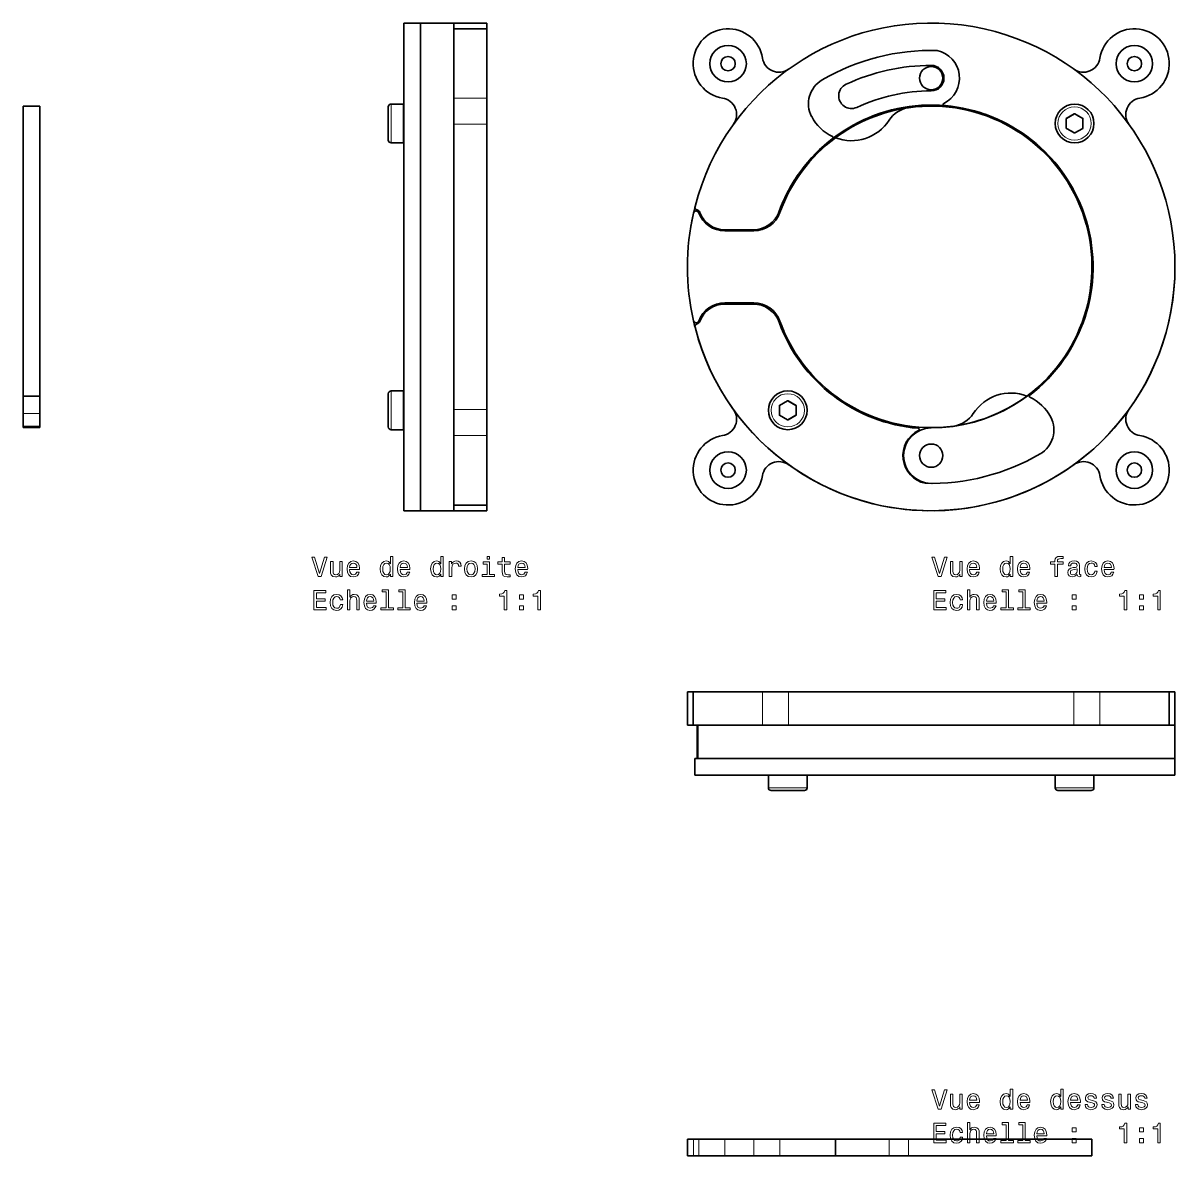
# Model space of a CAD drawing. Extents: x 434 to 934, y 260 to 624.
# Drawn here: x 434.1 to 642, y 260.1 to 464.5 of the extents above; entities that cross this region are included whole.
import ezdxf

# ---------------------------------------------------------------- set-up
doc = ezdxf.new("R2010")
doc.units = 0

msp = doc.modelspace()

# ---------------------------------------------------------------- linework, layer by layer
at = {"color": 7, "lineweight": 35}
for p, q in [((502.81, 464.5), (502.81, 420.5)), ((505.81, 464.5), (505.81, 420.5)), ((505.81, 464.5), (505.81, 420.5)), ((511.81, 464.5), (511.81, 420.5)), ((434.08, 449.51), (434.08, 397.2)), ((437.08, 449.51), (437.08, 397.2)), ((511.81, 446.23), (511.81, 420.5)), ((517.81, 446.23), (517.81, 420.5)), ((502.81, 420.5), (502.81, 376.5)), ((505.81, 420.5), (505.81, 376.5)), ((505.81, 420.5), (505.81, 376.5)), ((511.81, 420.5), (511.81, 394.77)), ((511.81, 420.5), (511.81, 376.5)), ((517.81, 420.5), (517.81, 394.77)), ((572.27, 343.81), (623.73, 343.81)), ((555.95, 337.81), (642, 337.81)), ((572.27, 337.81), (623.73, 337.81)), ((555.37, 331.81), (642, 331.81)), ((555.95, 331.81), (642, 331.81)), ((555.37, 328.81), (642, 328.81)), ((593.91, 263.08), (627.01, 263.08)), ((593.91, 260.08), (627.01, 260.08))]:
    msp.add_line(p, q, dxfattribs=at)
at = {"color": 7, "lineweight": 35, "ltscale": 0.075}
for p, q in [((505.81, 464.5), (502.81, 464.5)), ((437.08, 449.51), (434.08, 449.51)), ((437.08, 397.2), (434.08, 397.2)), ((437.08, 391.49), (434.08, 391.49)), ((505.81, 376.5), (502.81, 376.5)), ((555.35, 328.81), (555.35, 331.81)), ((555.35, 328.81), (555.35, 331.81)), ((642, 331.81), (642, 328.81)), ((554, 263.08), (554, 260.08)), ((580.71, 263.08), (580.71, 260.08)), ((627.01, 263.08), (627.01, 260.08))]:
    msp.add_line(p, q, dxfattribs=at)
at = {"color": 7, "lineweight": 35, "ltscale": 0.15}
for p, q in [((511.81, 464.5), (505.81, 464.5)), ((517.81, 464.5), (511.81, 464.5)), ((511.81, 463.47), (517.81, 463.47)), ((511.81, 376.5), (505.81, 376.5)), ((511.81, 377.53), (517.81, 377.53)), ((517.81, 376.5), (511.81, 376.5)), ((554, 343.81), (554, 337.81)), ((555.03, 337.81), (555.03, 343.81)), ((640.97, 337.81), (640.97, 343.81)), ((642, 343.81), (642, 337.81)), ((555.73, 337.81), (555.73, 331.81)), ((555.73, 337.81), (555.73, 331.81)), ((642, 337.81), (642, 331.81))]:
    msp.add_line(p, q, dxfattribs=at)
at = {"color": 7, "lineweight": 35, "ltscale": 0.025702}
for p, q in [((511.81, 464.5), (511.81, 463.47)), ((517.81, 464.5), (517.81, 463.47)), ((554, 343.81), (555.02, 343.81)), ((554, 337.81), (555.02, 337.81))]:
    msp.add_line(p, q, dxfattribs=at)
at = {"color": 7, "lineweight": 35, "ltscale": 0.313062}
for p, q in [((511.81, 463.47), (511.81, 450.95)), ((517.81, 450.95), (517.81, 463.47)), ((511.81, 390.05), (511.81, 377.53)), ((517.81, 377.53), (517.81, 390.05)), ((567.55, 343.81), (555.03, 343.81)), ((640.97, 343.81), (628.44, 343.81)), ((555.03, 337.81), (567.55, 337.81)), ((628.44, 337.81), (640.97, 337.81))]:
    msp.add_line(p, q, dxfattribs=at)
at = {"color": 7, "lineweight": 35, "ltscale": 0.140819}
msp.add_line((500.01, 449.38), (500.01, 443.75), dxfattribs=at)
at = {"color": 7, "lineweight": 13, "ltscale": 0.164288}
for p, q in [((500.51, 449.88), (500.51, 443.31)), ((502.71, 449.88), (502.71, 443.31)), ((500.51, 398.12), (500.51, 391.54)), ((502.71, 398.12), (502.71, 391.54))]:
    msp.add_line(p, q, dxfattribs=at)
at = {"color": 7, "lineweight": 35, "ltscale": 0.055}
for p, q in [((502.71, 449.88), (500.51, 449.88)), ((502.71, 442.88), (500.51, 442.88)), ((502.71, 398.12), (500.51, 398.12)), ((502.71, 391.12), (500.51, 391.12)), ((568.61, 328.71), (568.61, 326.51)), ((575.61, 328.71), (575.61, 326.51)), ((620.38, 328.71), (620.38, 326.51)), ((627.38, 328.71), (627.38, 326.51))]:
    msp.add_line(p, q, dxfattribs=at)
at = {"color": 7, "lineweight": 35, "ltscale": 0.159595}
msp.add_line((502.81, 449.78), (502.81, 443.4), dxfattribs=at)
at = {"color": 7, "lineweight": 35, "ltscale": 0.117937}
for p, q in [((511.81, 450.95), (511.81, 446.23)), ((517.81, 450.95), (517.81, 446.23)), ((511.81, 394.77), (511.81, 390.05)), ((517.81, 394.77), (517.81, 390.05)), ((567.55, 343.81), (572.27, 343.81)), ((623.73, 343.81), (628.44, 343.81)), ((567.55, 337.81), (572.27, 337.81)), ((623.73, 337.81), (628.44, 337.81))]:
    msp.add_line(p, q, dxfattribs=at)
at = {"color": 7, "lineweight": 13, "ltscale": 0.15}
for p, q in [((517.81, 450.95), (511.81, 450.95)), ((517.81, 446.23), (511.81, 446.23)), ((517.81, 394.77), (511.81, 394.77)), ((517.81, 390.05), (511.81, 390.05)), ((567.55, 337.81), (567.55, 343.81)), ((572.27, 337.81), (572.27, 343.81)), ((623.73, 343.81), (623.73, 337.81)), ((628.44, 343.81), (628.44, 337.81)), ((555.95, 337.81), (555.95, 331.81))]:
    msp.add_line(p, q, dxfattribs=at)
at = {"color": 7, "lineweight": 13, "ltscale": 0.041858}
for p, q in [((622.33, 447.22), (622.33, 445.55)), ((623.83, 448.15), (622.38, 447.31)), ((625.38, 447.31), (623.93, 448.15)), ((625.43, 445.55), (625.43, 447.22)), ((622.38, 445.46), (623.83, 444.62)), ((623.93, 444.62), (625.38, 445.46)), ((570.56, 395.45), (570.56, 393.78)), ((573.61, 395.54), (572.16, 396.38)), ((573.66, 393.78), (573.66, 395.45)), ((572.16, 392.85), (573.61, 393.69))]:
    msp.add_line(p, q, dxfattribs=at)
at = {"color": 7, "lineweight": 13, "ltscale": 0.00125}
for p, q in [((622.33, 447.22), (622.38, 447.22)), ((622.38, 447.31), (622.41, 447.27)), ((623.83, 448.15), (623.86, 448.1)), ((623.93, 448.15), (623.91, 448.1)), ((625.38, 447.31), (625.36, 447.27)), ((625.43, 447.22), (625.38, 447.22)), ((622.33, 445.55), (622.38, 445.55)), ((622.38, 445.46), (622.41, 445.5)), ((625.38, 445.46), (625.36, 445.5)), ((625.43, 445.55), (625.38, 445.55)), ((623.83, 444.62), (623.86, 444.67)), ((623.93, 444.62), (623.91, 444.67)), ((570.61, 395.54), (570.64, 395.5)), ((572.06, 396.38), (572.09, 396.33)), ((572.16, 396.38), (572.14, 396.33)), ((573.61, 395.54), (573.59, 395.5)), ((573.66, 395.45), (573.61, 395.45)), ((573.61, 393.69), (573.59, 393.73)), ((573.66, 393.78), (573.61, 393.78)), ((572.06, 392.85), (572.09, 392.9)), ((572.16, 392.85), (572.14, 392.9))]:
    msp.add_line(p, q, dxfattribs=at)
at = {"color": 7, "lineweight": 35, "ltscale": 0.041858}
for p, q in [((622.38, 447.22), (622.38, 445.55)), ((625.38, 445.55), (625.38, 447.22)), ((570.61, 395.45), (570.61, 393.78)), ((572.09, 396.33), (570.64, 395.5)), ((573.59, 395.5), (572.14, 396.33)), ((573.61, 393.78), (573.61, 395.45)), ((570.64, 393.73), (572.09, 392.9)), ((572.14, 392.9), (573.59, 393.73))]:
    msp.add_line(p, q, dxfattribs=at)
at = {"color": 7, "lineweight": 35, "ltscale": 0.041857}
for p, q in [((623.86, 448.1), (622.41, 447.27)), ((625.36, 447.27), (623.91, 448.1)), ((622.41, 445.5), (623.86, 444.67)), ((623.91, 444.67), (625.36, 445.5))]:
    msp.add_line(p, q, dxfattribs=at)
at = {"color": 7, "lineweight": 13, "ltscale": 0.001138}
for p, q in [((625.35, 447.19), (625.35, 447.23)), ((622.41, 445.58), (622.41, 445.53)), ((573.58, 395.42), (573.58, 395.46)), ((570.64, 393.81), (570.64, 393.77))]:
    msp.add_line(p, q, dxfattribs=at)
at = {"color": 7, "lineweight": 35, "ltscale": 0.009181}
msp.add_line((500.01, 443.75), (500.01, 443.38), dxfattribs=at)
at = {"color": 7, "lineweight": 13, "ltscale": 0.010712}
for p, q in [((500.51, 443.31), (500.51, 442.88)), ((502.71, 443.31), (502.71, 442.88)), ((500.51, 391.54), (500.51, 391.12)), ((502.71, 391.54), (502.71, 391.12))]:
    msp.add_line(p, q, dxfattribs=at)
at = {"color": 7, "lineweight": 35, "ltscale": 0.010405}
msp.add_line((502.81, 443.4), (502.81, 442.98), dxfattribs=at)
at = {"color": 7, "lineweight": 35, "ltscale": 0.127895}
for p, q in [((560.73, 427.2), (565.85, 427.2)), ((560.73, 413.8), (565.85, 413.8))]:
    msp.add_line(p, q, dxfattribs=at)
at = {"color": 7, "lineweight": 35, "ltscale": 0.131404}
for p, q in [((565.99, 427), (560.73, 427)), ((560.73, 414), (565.99, 414)), ((565.99, 263.08), (560.73, 263.08)), ((565.99, 260.08), (560.73, 260.08))]:
    msp.add_line(p, q, dxfattribs=at)
at = {"color": 7, "lineweight": 35, "ltscale": 0.000559998}
msp.add_line((566.01, 414), (565.99, 414), dxfattribs=at)
at = {"color": 7, "lineweight": 35, "ltscale": 0.003749}
msp.add_line((623.54, 406.63), (623.67, 406.56), dxfattribs=at)
at = {"color": 7, "lineweight": 35, "ltscale": 0.092772}
msp.add_line((434.08, 397.73), (434.08, 394.02), dxfattribs=at)
at = {"color": 7, "lineweight": 35, "ltscale": 0.07947}
msp.add_line((437.08, 397.2), (437.08, 394.02), dxfattribs=at)
at = {"color": 7, "lineweight": 35, "ltscale": 0.140818}
msp.add_line((500.01, 397.62), (500.01, 391.98), dxfattribs=at)
at = {"color": 7, "lineweight": 35, "ltscale": 0.159594}
msp.add_line((502.81, 398.02), (502.81, 391.63), dxfattribs=at)
at = {"color": 7, "lineweight": 13, "ltscale": 0.001251}
for p, q in [((570.56, 395.45), (570.61, 395.45)), ((570.56, 393.78), (570.61, 393.78))]:
    msp.add_line(p, q, dxfattribs=at)
at = {"color": 7, "lineweight": 13, "ltscale": 0.041857}
for p, q in [((572.06, 396.38), (570.61, 395.54)), ((570.61, 393.69), (572.06, 392.85))]:
    msp.add_line(p, q, dxfattribs=at)
at = {"color": 7, "lineweight": 35, "ltscale": 0.056019}
for p, q in [((434.08, 394.02), (434.08, 391.78)), ((437.08, 394.02), (437.08, 391.78))]:
    msp.add_line(p, q, dxfattribs=at)
at = {"color": 7, "lineweight": 13, "ltscale": 0.075}
for p, q in [((437.08, 394.02), (434.08, 394.02)), ((437.08, 391.78), (434.08, 391.78)), ((555.37, 328.81), (555.37, 331.81)), ((555.08, 260.08), (555.08, 263.08)), ((556.04, 260.08), (556.04, 263.08)), ((560.73, 260.08), (560.73, 263.08)), ((565.99, 263.08), (565.99, 260.08)), ((570.69, 263.08), (570.69, 260.08)), ((590.41, 263.08), (590.41, 260.08)), ((593.91, 263.08), (593.91, 260.08))]:
    msp.add_line(p, q, dxfattribs=at)
at = {"color": 7, "lineweight": 13, "ltscale": 0.001249}
msp.add_line((570.61, 393.69), (570.64, 393.73), dxfattribs=at)
at = {"color": 7, "lineweight": 35, "ltscale": 0.007245}
for p, q in [((434.08, 391.78), (434.08, 391.49)), ((437.08, 391.78), (437.08, 391.49))]:
    msp.add_line(p, q, dxfattribs=at)
at = {"color": 7, "lineweight": 35, "ltscale": 0.009182}
msp.add_line((500.01, 391.98), (500.01, 391.62), dxfattribs=at)
at = {"color": 7, "lineweight": 35, "ltscale": 0.010406}
msp.add_line((502.81, 391.63), (502.81, 391.22), dxfattribs=at)
at = {"color": 7, "lineweight": 35, "ltscale": 0.000370789}
msp.add_line((502.81, 381.45), (502.81, 381.44), dxfattribs=at)
at = {"color": 7, "lineweight": 35, "ltscale": 0.030038}
for p, q in [((511.81, 377.7), (511.81, 376.5)), ((640.79, 337.81), (642, 337.81))]:
    msp.add_line(p, q, dxfattribs=at)
at = {"color": 7, "lineweight": 35, "ltscale": 0.025726}
for p, q in [((517.81, 377.53), (517.81, 376.5)), ((640.97, 343.81), (642, 343.81))]:
    msp.add_line(p, q, dxfattribs=at)
at = {"color": 7, "lineweight": 35, "ltscale": 0.005557}
for p, q in [((555.73, 337.81), (555.95, 337.81)), ((555.73, 331.81), (555.95, 331.81))]:
    msp.add_line(p, q, dxfattribs=at)
at = {"color": 7, "lineweight": 35, "ltscale": 0.000389099}
for p, q in [((555.35, 331.81), (555.37, 331.81)), ((555.35, 328.81), (555.37, 328.81))]:
    msp.add_line(p, q, dxfattribs=at)
at = {"color": 7, "lineweight": 13, "ltscale": 0.045551}
for p, q in [((568.61, 328.71), (570.43, 328.71)), ((620.38, 328.71), (622.2, 328.71)), ((568.61, 326.51), (570.43, 326.51)), ((620.38, 326.51), (622.2, 326.51))]:
    msp.add_line(p, q, dxfattribs=at)
at = {"color": 7, "lineweight": 35, "ltscale": 0.044249}
msp.add_line((568.71, 328.81), (570.48, 328.81), dxfattribs=at)
at = {"color": 7, "lineweight": 13, "ltscale": 0.129449}
for p, q in [((570.43, 328.71), (575.61, 328.71)), ((622.2, 328.71), (627.38, 328.71)), ((570.43, 326.51), (575.61, 326.51)), ((622.2, 326.51), (627.38, 326.51))]:
    msp.add_line(p, q, dxfattribs=at)
at = {"color": 7, "lineweight": 35, "ltscale": 0.125751}
msp.add_line((570.48, 328.81), (575.51, 328.81), dxfattribs=at)
at = {"color": 7, "lineweight": 35, "ltscale": 0.117831}
msp.add_line((615.77, 328.81), (620.48, 328.81), dxfattribs=at)
at = {"color": 7, "lineweight": 35, "ltscale": 0.039043}
for p, q in [((569.11, 326.01), (570.67, 326.01)), ((620.88, 326.01), (622.44, 326.01))]:
    msp.add_line(p, q, dxfattribs=at)
at = {"color": 7, "lineweight": 35, "ltscale": 0.110957}
for p, q in [((570.67, 326.01), (575.11, 326.01)), ((622.44, 326.01), (626.88, 326.01))]:
    msp.add_line(p, q, dxfattribs=at)
at = {"color": 7, "lineweight": 35, "ltscale": 0.027122}
for p, q in [((554, 263.08), (555.08, 263.08)), ((554, 260.08), (555.08, 260.08))]:
    msp.add_line(p, q, dxfattribs=at)
at = {"color": 7, "lineweight": 35, "ltscale": 0.023923}
for p, q in [((555.08, 263.08), (556.04, 263.08)), ((555.08, 260.08), (556.04, 260.08))]:
    msp.add_line(p, q, dxfattribs=at)
at = {"color": 7, "lineweight": 35, "ltscale": 0.117307}
for p, q in [((556.04, 263.08), (560.73, 263.08)), ((556.04, 260.08), (560.73, 260.08))]:
    msp.add_line(p, q, dxfattribs=at)
at = {"color": 7, "lineweight": 35, "ltscale": 0.117639}
for p, q in [((565.99, 263.08), (570.69, 263.08)), ((565.99, 260.08), (570.69, 260.08))]:
    msp.add_line(p, q, dxfattribs=at)
at = {"color": 7, "lineweight": 35, "ltscale": 0.250536}
for p, q in [((570.69, 263.08), (580.71, 263.08)), ((570.69, 260.08), (580.71, 260.08))]:
    msp.add_line(p, q, dxfattribs=at)
at = {"color": 7, "lineweight": 35, "ltscale": 0.242374}
for p, q in [((580.71, 263.08), (590.41, 263.08)), ((580.71, 260.08), (590.41, 260.08))]:
    msp.add_line(p, q, dxfattribs=at)
at = {"color": 7, "lineweight": 35, "ltscale": 0.087434}
for p, q in [((590.41, 263.08), (593.91, 263.08)), ((590.41, 260.08), (593.91, 260.08))]:
    msp.add_line(p, q, dxfattribs=at)
at = {"color": 7, "lineweight": 13}
for points in [[(488.49, 368.15), (487.61, 365.17), (486.71, 368.15), (486.23, 368.15), (487.36, 364.64), (487.86, 364.64), (488.97, 368.15)], [(500.38, 365.06), (500.38, 364.64), (500.82, 364.64), (500.82, 368.26), (500.38, 368.26), (500.38, 366.94), (500.04, 367.32), (499.84, 367.41), (499.6, 367.45), (499.17, 367.35), (498.84, 367.06), (498.62, 366.61), (498.55, 366), (498.62, 365.39), (498.84, 364.93), (499.17, 364.64), (499.6, 364.55), (499.84, 364.58), (500.05, 364.67)], [(509.48, 365.06), (509.48, 364.64), (509.93, 364.64), (509.93, 368.26), (509.49, 368.26), (509.49, 366.94), (509.15, 367.32), (508.94, 367.41), (508.71, 367.45), (508.28, 367.35), (507.95, 367.06), (507.73, 366.61), (507.65, 366), (507.73, 365.39), (507.95, 364.93), (508.28, 364.64), (508.71, 364.55), (508.94, 364.58), (509.16, 364.67)], [(518.3, 368.26), (517.83, 368.26), (517.83, 367.76), (518.3, 367.76)], [(520.56, 366.88), (520.56, 365.53), (520.59, 365.09), (520.73, 364.78), (521.01, 364.61), (521.49, 364.55), (522.02, 364.57), (522.02, 364.96), (521.63, 364.93), (521.29, 364.97), (521.1, 365.09), (521.02, 365.3), (521, 365.6), (521, 366.88), (522.02, 366.88), (522.02, 367.26), (521, 367.26), (521, 368.05), (520.56, 368.05), (520.56, 367.26), (519.79, 367.26), (519.79, 366.88)], [(600.39, 368.15), (599.51, 365.17), (598.61, 368.15), (598.13, 368.15), (599.26, 364.64), (599.77, 364.64), (600.87, 368.15)], [(612.28, 365.06), (612.28, 364.64), (612.72, 364.64), (612.72, 368.26), (612.28, 368.26), (612.28, 366.94), (611.95, 367.32), (611.74, 367.41), (611.5, 367.45), (611.07, 367.35), (610.74, 367.06), (610.52, 366.61), (610.45, 366), (610.52, 365.39), (610.74, 364.93), (611.07, 364.64), (611.5, 364.55), (611.74, 364.58), (611.95, 364.67)], [(620.34, 366.88), (620.34, 364.64), (620.78, 364.64), (620.78, 366.88), (621.79, 366.88), (621.79, 367.26), (620.78, 367.26), (620.78, 367.43), (620.82, 367.63), (620.93, 367.77), (621.13, 367.85), (621.41, 367.88), (621.79, 367.86), (621.79, 368.24), (621.31, 368.26), (620.88, 368.22), (620.57, 368.08), (620.39, 367.85), (620.34, 367.51), (620.34, 367.26), (619.53, 367.26), (619.53, 366.88)], [(491.69, 367.35), (491.25, 367.35), (491.25, 365.79), (491.2, 365.43), (491.05, 365.16), (490.82, 365), (490.53, 364.95), (490.29, 364.99), (490.14, 365.11), (490.05, 365.32), (490.03, 365.61), (490.03, 367.35), (489.59, 367.35), (489.59, 365.57), (489.6, 365.21), (489.7, 364.92), (489.99, 364.64), (490.46, 364.55), (490.71, 364.58), (490.93, 364.67), (491.12, 364.83), (491.27, 365.06), (491.27, 364.64), (491.69, 364.64)], [(493.03, 365.87), (494.8, 365.87), (494.81, 366.08), (494.73, 366.66), (494.51, 367.09), (494.15, 367.35), (493.68, 367.45), (493.22, 367.35), (492.87, 367.06), (492.64, 366.61), (492.56, 366), (492.64, 365.38), (492.87, 364.93), (493.21, 364.64), (493.67, 364.55), (494.06, 364.61), (494.38, 364.78), (494.62, 365.06), (494.76, 365.42), (494.32, 365.42), (494.23, 365.22), (494.1, 365.07), (493.72, 364.95), (493.44, 365), (493.22, 365.18), (493.08, 365.47), (493.03, 365.85)], [(493.03, 366.24), (493.08, 366.59), (493.22, 366.85), (493.43, 367), (493.7, 367.06), (493.97, 367), (494.17, 366.85), (494.3, 366.59), (494.34, 366.24)], [(499.67, 367.05), (499.97, 366.98), (500.19, 366.78), (500.32, 366.45), (500.37, 366), (500.32, 365.54), (500.19, 365.21), (499.97, 365.01), (499.67, 364.95), (499.4, 365.01), (499.19, 365.21), (499.04, 365.55), (499, 366), (499.04, 366.45), (499.19, 366.78), (499.4, 366.98)], [(502.14, 365.87), (503.91, 365.87), (503.92, 366.08), (503.84, 366.66), (503.61, 367.09), (503.26, 367.35), (502.79, 367.45), (502.33, 367.35), (501.98, 367.06), (501.75, 366.61), (501.67, 366), (501.75, 365.38), (501.97, 364.93), (502.32, 364.64), (502.78, 364.55), (503.17, 364.61), (503.49, 364.78), (503.73, 365.06), (503.87, 365.42), (503.43, 365.42), (503.34, 365.22), (503.21, 365.07), (502.83, 364.95), (502.54, 365), (502.33, 365.18), (502.19, 365.47), (502.14, 365.85)], [(502.14, 366.24), (502.19, 366.59), (502.33, 366.85), (502.53, 367), (502.81, 367.06), (503.07, 367), (503.28, 366.85), (503.41, 366.59), (503.45, 366.24)], [(508.78, 367.05), (509.08, 366.98), (509.3, 366.78), (509.43, 366.45), (509.48, 366), (509.43, 365.54), (509.3, 365.21), (509.08, 365.01), (508.78, 364.95), (508.51, 365.01), (508.29, 365.21), (508.15, 365.55), (508.11, 366), (508.15, 366.45), (508.29, 366.78), (508.51, 366.98)], [(511.02, 364.64), (511.47, 364.64), (511.47, 366.19), (511.51, 366.56), (511.65, 366.83), (511.87, 366.99), (512.17, 367.05), (512.39, 367.01), (512.56, 366.91), (512.66, 366.74), (512.69, 366.51), (513.14, 366.51), (513.08, 366.92), (512.91, 367.21), (512.64, 367.39), (512.26, 367.45), (512, 367.41), (511.78, 367.31), (511.58, 367.13), (511.43, 366.9), (511.43, 367.35), (511.02, 367.35)], [(513.76, 365.99), (513.84, 365.38), (514.07, 364.93), (514.44, 364.64), (514.94, 364.55), (515.42, 364.64), (515.79, 364.92), (516.02, 365.37), (516.11, 365.99), (516.02, 366.61), (515.79, 367.07), (515.42, 367.35), (514.94, 367.45), (514.44, 367.35), (514.07, 367.06), (513.84, 366.61)], [(514.21, 366), (514.26, 366.45), (514.4, 366.78), (514.63, 366.98), (514.94, 367.05), (515.24, 366.98), (515.47, 366.79), (515.61, 366.45), (515.66, 366), (515.61, 365.54), (515.47, 365.21), (515.24, 365.01), (514.94, 364.94), (514.63, 365.01), (514.4, 365.21), (514.26, 365.54)], [(518.28, 365.02), (518.28, 367.26), (517.14, 367.26), (517.14, 366.88), (517.84, 366.88), (517.84, 365.02), (516.93, 365.02), (516.93, 364.64), (519.2, 364.64), (519.2, 365.02)], [(523.39, 365.87), (525.16, 365.87), (525.17, 366.08), (525.09, 366.66), (524.87, 367.09), (524.51, 367.35), (524.04, 367.45), (523.58, 367.35), (523.23, 367.06), (523, 366.61), (522.92, 366), (523, 365.38), (523.23, 364.93), (523.57, 364.64), (524.03, 364.55), (524.42, 364.61), (524.74, 364.78), (524.98, 365.06), (525.12, 365.42), (524.68, 365.42), (524.59, 365.22), (524.46, 365.07), (524.08, 364.95), (523.8, 365), (523.58, 365.18), (523.44, 365.47), (523.39, 365.85)], [(523.39, 366.24), (523.44, 366.59), (523.58, 366.85), (523.79, 367), (524.06, 367.06), (524.33, 367), (524.53, 366.85), (524.66, 366.59), (524.7, 366.24)], [(603.59, 367.35), (603.15, 367.35), (603.15, 365.79), (603.1, 365.43), (602.95, 365.16), (602.73, 365), (602.43, 364.95), (602.19, 364.99), (602.04, 365.11), (601.96, 365.32), (601.93, 365.61), (601.93, 367.35), (601.49, 367.35), (601.49, 365.57), (601.51, 365.21), (601.6, 364.92), (601.89, 364.64), (602.36, 364.55), (602.62, 364.58), (602.83, 364.67), (603.02, 364.83), (603.17, 365.06), (603.17, 364.64), (603.59, 364.64)], [(604.93, 365.87), (606.71, 365.87), (606.71, 366.08), (606.63, 366.66), (606.41, 367.09), (606.06, 367.35), (605.59, 367.45), (605.13, 367.35), (604.77, 367.06), (604.55, 366.61), (604.47, 366), (604.54, 365.38), (604.77, 364.93), (605.12, 364.64), (605.57, 364.55), (605.96, 364.61), (606.29, 364.78), (606.52, 365.06), (606.66, 365.42), (606.22, 365.42), (606.13, 365.22), (606, 365.07), (605.63, 364.95), (605.34, 365), (605.12, 365.18), (604.98, 365.47), (604.93, 365.85)], [(604.93, 366.24), (604.99, 366.59), (605.12, 366.85), (605.33, 367), (605.6, 367.06), (605.87, 367), (606.08, 366.85), (606.2, 366.59), (606.25, 366.24)], [(611.58, 367.05), (611.87, 366.98), (612.09, 366.78), (612.22, 366.45), (612.27, 366), (612.22, 365.54), (612.09, 365.21), (611.87, 365.01), (611.58, 364.95), (611.3, 365.01), (611.09, 365.21), (610.95, 365.55), (610.9, 366), (610.95, 366.45), (611.09, 366.78), (611.3, 366.98)], [(614.04, 365.87), (615.81, 365.87), (615.82, 366.08), (615.74, 366.66), (615.52, 367.09), (615.16, 367.35), (614.69, 367.45), (614.24, 367.35), (613.88, 367.06), (613.66, 366.61), (613.57, 366), (613.65, 365.38), (613.88, 364.93), (614.23, 364.64), (614.68, 364.55), (615.07, 364.61), (615.4, 364.78), (615.63, 365.06), (615.77, 365.42), (615.33, 365.42), (615.24, 365.22), (615.11, 365.07), (614.73, 364.95), (614.45, 365), (614.23, 365.18), (614.09, 365.47), (614.04, 365.85)], [(614.04, 366.24), (614.09, 366.59), (614.23, 366.85), (614.44, 367), (614.71, 367.06), (614.98, 367), (615.18, 366.85), (615.31, 366.59), (615.35, 366.24)], [(624.37, 365), (624.37, 364.98), (624.39, 364.81), (624.47, 364.69), (624.79, 364.59), (625.03, 364.63), (625.03, 364.98), (624.93, 364.96), (624.79, 365.03), (624.76, 365.23), (624.76, 366.63), (624.7, 366.99), (624.52, 367.24), (624.22, 367.39), (623.78, 367.45), (623.36, 367.39), (623.05, 367.22), (622.85, 366.95), (622.78, 366.6), (622.78, 366.56), (623.18, 366.56), (623.22, 366.78), (623.33, 366.93), (623.51, 367.02), (623.77, 367.05), (624.01, 367.03), (624.19, 366.95), (624.3, 366.82), (624.33, 366.64), (624.31, 366.43), (624.23, 366.32), (624.03, 366.27), (623.65, 366.23), (623.22, 366.14), (622.91, 365.98), (622.73, 365.73), (622.67, 365.35), (622.72, 365.02), (622.88, 364.77), (623.13, 364.62), (623.48, 364.56), (623.95, 364.67)], [(624.32, 365.59), (624.26, 365.33), (624.09, 365.13), (623.85, 365), (623.56, 364.95), (623.36, 364.98), (623.23, 365.06), (623.14, 365.2), (623.12, 365.39), (623.14, 365.57), (623.22, 365.7), (623.54, 365.84), (623.95, 365.9), (624.32, 366.02)], [(627.52, 366.45), (627.96, 366.45), (627.87, 366.86), (627.65, 367.18), (627.31, 367.37), (626.87, 367.45), (626.39, 367.35), (626.02, 367.06), (625.79, 366.61), (625.71, 365.99), (625.78, 365.38), (626.01, 364.93), (626.37, 364.64), (626.86, 364.55), (627.29, 364.62), (627.63, 364.84), (627.86, 365.17), (627.96, 365.61), (627.54, 365.61), (627.46, 365.33), (627.32, 365.12), (627.12, 364.99), (626.87, 364.95), (626.57, 365.01), (626.34, 365.21), (626.21, 365.54), (626.16, 366.01), (626.21, 366.46), (626.35, 366.79), (626.58, 366.99), (626.87, 367.06), (627.14, 367.01), (627.33, 366.9), (627.46, 366.71)], [(629.22, 365.87), (630.99, 365.87), (631, 366.08), (630.92, 366.66), (630.7, 367.09), (630.34, 367.35), (629.87, 367.45), (629.42, 367.35), (629.06, 367.06), (628.84, 366.61), (628.75, 366), (628.83, 365.38), (629.06, 364.93), (629.41, 364.64), (629.86, 364.55), (630.25, 364.61), (630.58, 364.78), (630.81, 365.06), (630.95, 365.42), (630.51, 365.42), (630.42, 365.22), (630.29, 365.07), (629.91, 364.95), (629.63, 365), (629.41, 365.18), (629.27, 365.47), (629.22, 365.85)], [(629.22, 366.24), (629.27, 366.59), (629.41, 366.85), (629.62, 367), (629.89, 367.06), (630.16, 367), (630.36, 366.85), (630.49, 366.59), (630.54, 366.24)], [(486.55, 358.6), (488.77, 358.6), (488.77, 359.02), (487.02, 359.02), (487.02, 360.21), (488.58, 360.21), (488.58, 360.62), (487.02, 360.62), (487.02, 361.67), (488.73, 361.67), (488.73, 362.1), (486.55, 362.1)], [(492.64, 358.6), (493.08, 358.6), (493.08, 360.16), (493.13, 360.52), (493.27, 360.78), (493.5, 360.94), (493.8, 361), (494.05, 360.95), (494.2, 360.82), (494.27, 360.59), (494.3, 360.29), (494.3, 358.6), (494.74, 358.6), (494.74, 360.38), (494.72, 360.73), (494.63, 361.03), (494.33, 361.3), (493.87, 361.4), (493.62, 361.37), (493.4, 361.27), (493.22, 361.12), (493.08, 360.91), (493.08, 362.22), (492.64, 362.22)], [(499.59, 361.84), (499.59, 358.97), (498.68, 358.97), (498.68, 358.6), (500.95, 358.6), (500.95, 358.97), (500.04, 358.97), (500.04, 362.22), (498.9, 362.22), (498.9, 361.84)], [(502.63, 361.84), (502.63, 358.97), (501.72, 358.97), (501.72, 358.6), (503.98, 358.6), (503.98, 358.97), (503.07, 358.97), (503.07, 362.22), (501.93, 362.22), (501.93, 361.84)], [(520.92, 358.6), (521.38, 358.6), (521.38, 362.12), (521.03, 362.12), (520.94, 361.81), (520.76, 361.61), (520.48, 361.49), (520.1, 361.45), (520.1, 361.09), (520.92, 361.09)], [(526.99, 358.6), (527.45, 358.6), (527.45, 362.12), (527.1, 362.12), (527.01, 361.81), (526.83, 361.61), (526.56, 361.49), (526.17, 361.45), (526.17, 361.09), (526.99, 361.09)], [(598.46, 358.6), (600.67, 358.6), (600.67, 359.02), (598.92, 359.02), (598.92, 360.21), (600.48, 360.21), (600.48, 360.62), (598.92, 360.62), (598.92, 361.67), (600.63, 361.67), (600.63, 362.1), (598.46, 362.1)], [(604.54, 358.6), (604.99, 358.6), (604.99, 360.16), (605.03, 360.52), (605.18, 360.78), (605.4, 360.94), (605.71, 361), (605.95, 360.95), (606.1, 360.82), (606.18, 360.59), (606.2, 360.29), (606.2, 358.6), (606.65, 358.6), (606.65, 360.38), (606.63, 360.73), (606.53, 361.03), (606.24, 361.3), (605.77, 361.4), (605.52, 361.37), (605.3, 361.27), (605.12, 361.12), (604.99, 360.91), (604.99, 362.22), (604.54, 362.22)], [(611.5, 361.84), (611.5, 358.97), (610.58, 358.97), (610.58, 358.6), (612.85, 358.6), (612.85, 358.97), (611.94, 358.97), (611.94, 362.22), (610.8, 362.22), (610.8, 361.84)], [(614.53, 361.84), (614.53, 358.97), (613.62, 358.97), (613.62, 358.6), (615.88, 358.6), (615.88, 358.97), (614.98, 358.97), (614.98, 362.22), (613.84, 362.22), (613.84, 361.84)], [(632.82, 358.6), (633.28, 358.6), (633.28, 362.12), (632.94, 362.12), (632.84, 361.81), (632.66, 361.61), (632.39, 361.49), (632, 361.45), (632, 361.09), (632.82, 361.09)], [(638.89, 358.6), (639.35, 358.6), (639.35, 362.12), (639.01, 362.12), (638.92, 361.81), (638.74, 361.61), (638.46, 361.49), (638.07, 361.45), (638.07, 361.09), (638.89, 361.09)], [(491.33, 360.41), (491.77, 360.41), (491.68, 360.81), (491.46, 361.13), (491.12, 361.32), (490.68, 361.4), (490.2, 361.3), (489.83, 361.02), (489.6, 360.56), (489.52, 359.94), (489.59, 359.33), (489.82, 358.88), (490.18, 358.6), (490.67, 358.5), (491.1, 358.58), (491.44, 358.79), (491.67, 359.12), (491.77, 359.56), (491.35, 359.56), (491.27, 359.28), (491.13, 359.07), (490.93, 358.94), (490.68, 358.9), (490.38, 358.96), (490.15, 359.17), (490.02, 359.49), (489.97, 359.96), (490.02, 360.41), (490.16, 360.74), (490.39, 360.94), (490.68, 361.01), (490.95, 360.97), (491.14, 360.85), (491.27, 360.66)], [(496.06, 359.82), (497.84, 359.82), (497.84, 360.03), (497.76, 360.61), (497.54, 361.04), (497.19, 361.3), (496.72, 361.4), (496.26, 361.3), (495.91, 361.02), (495.68, 360.56), (495.6, 359.95), (495.68, 359.33), (495.9, 358.88), (496.25, 358.6), (496.7, 358.5), (497.1, 358.57), (497.42, 358.74), (497.66, 359.01), (497.79, 359.37), (497.35, 359.37), (497.26, 359.17), (497.13, 359.02), (496.76, 358.9), (496.47, 358.95), (496.26, 359.13), (496.11, 359.42), (496.06, 359.81)], [(496.06, 360.2), (496.12, 360.54), (496.26, 360.8), (496.46, 360.96), (496.73, 361.01), (497, 360.96), (497.21, 360.8), (497.33, 360.54), (497.38, 360.2)], [(505.17, 359.82), (506.95, 359.82), (506.95, 360.03), (506.87, 360.61), (506.65, 361.04), (506.3, 361.3), (505.83, 361.4), (505.37, 361.3), (505.02, 361.02), (504.79, 360.56), (504.71, 359.95), (504.78, 359.33), (505.01, 358.88), (505.36, 358.6), (505.81, 358.5), (506.21, 358.57), (506.53, 358.74), (506.77, 359.01), (506.9, 359.37), (506.46, 359.37), (506.37, 359.17), (506.24, 359.02), (505.87, 358.9), (505.58, 358.95), (505.36, 359.13), (505.22, 359.42), (505.17, 359.81)], [(505.17, 360.2), (505.23, 360.54), (505.36, 360.8), (505.57, 360.96), (505.84, 361.01), (506.11, 360.96), (506.32, 360.8), (506.44, 360.54), (506.49, 360.2)], [(511.55, 360.55), (512.25, 360.55), (512.25, 361.3), (511.55, 361.3)], [(523.7, 360.55), (524.39, 360.55), (524.39, 361.3), (523.7, 361.3)], [(603.23, 360.41), (603.67, 360.41), (603.58, 360.81), (603.36, 361.13), (603.02, 361.32), (602.59, 361.4), (602.1, 361.3), (601.73, 361.02), (601.5, 360.56), (601.42, 359.94), (601.5, 359.33), (601.72, 358.88), (602.08, 358.6), (602.57, 358.5), (603, 358.58), (603.34, 358.79), (603.57, 359.12), (603.67, 359.56), (603.25, 359.56), (603.18, 359.28), (603.03, 359.07), (602.83, 358.94), (602.59, 358.9), (602.28, 358.96), (602.06, 359.17), (601.92, 359.49), (601.87, 359.96), (601.92, 360.41), (602.06, 360.74), (602.29, 360.94), (602.59, 361.01), (602.85, 360.97), (603.04, 360.85), (603.18, 360.66)], [(607.97, 359.82), (609.74, 359.82), (609.75, 360.03), (609.67, 360.61), (609.44, 361.04), (609.09, 361.3), (608.62, 361.4), (608.16, 361.3), (607.81, 361.02), (607.58, 360.56), (607.5, 359.95), (607.58, 359.33), (607.81, 358.88), (608.15, 358.6), (608.61, 358.5), (609, 358.57), (609.32, 358.74), (609.56, 359.01), (609.7, 359.37), (609.26, 359.37), (609.17, 359.17), (609.04, 359.02), (608.66, 358.9), (608.38, 358.95), (608.16, 359.13), (608.02, 359.42), (607.97, 359.81)], [(607.97, 360.2), (608.02, 360.54), (608.16, 360.8), (608.37, 360.96), (608.64, 361.01), (608.9, 360.96), (609.11, 360.8), (609.24, 360.54), (609.28, 360.2)], [(617.07, 359.82), (618.85, 359.82), (618.85, 360.03), (618.77, 360.61), (618.55, 361.04), (618.2, 361.3), (617.73, 361.4), (617.27, 361.3), (616.92, 361.02), (616.69, 360.56), (616.61, 359.95), (616.69, 359.33), (616.91, 358.88), (617.26, 358.6), (617.72, 358.5), (618.11, 358.57), (618.43, 358.74), (618.67, 359.01), (618.8, 359.37), (618.37, 359.37), (618.28, 359.17), (618.14, 359.02), (617.77, 358.9), (617.48, 358.95), (617.27, 359.13), (617.13, 359.42), (617.07, 359.81)], [(617.07, 360.2), (617.13, 360.54), (617.27, 360.8), (617.47, 360.96), (617.75, 361.01), (618.01, 360.96), (618.22, 360.8), (618.35, 360.54), (618.39, 360.2)], [(623.45, 360.55), (624.15, 360.55), (624.15, 361.3), (623.45, 361.3)], [(635.6, 360.55), (636.29, 360.55), (636.29, 361.3), (635.6, 361.3)], [(511.55, 358.6), (512.25, 358.6), (512.25, 359.35), (511.55, 359.35)], [(523.7, 358.6), (524.39, 358.6), (524.39, 359.35), (523.7, 359.35)], [(623.45, 358.6), (624.15, 358.6), (624.15, 359.35), (623.45, 359.35)], [(635.6, 358.6), (636.29, 358.6), (636.29, 359.35), (635.6, 359.35)], [(600.39, 272.02), (599.51, 269.04), (598.61, 272.02), (598.13, 272.02), (599.26, 268.52), (599.77, 268.52), (600.87, 272.02)], [(603.59, 271.23), (603.15, 271.23), (603.15, 269.66), (603.1, 269.3), (602.95, 269.04), (602.73, 268.88), (602.43, 268.83), (602.19, 268.87), (602.04, 268.99), (601.96, 269.2), (601.93, 269.49), (601.93, 271.23), (601.49, 271.23), (601.49, 269.45), (601.51, 269.09), (601.6, 268.79), (601.89, 268.52), (602.36, 268.42), (602.62, 268.46), (602.83, 268.55), (603.02, 268.71), (603.17, 268.93), (603.17, 268.52), (603.59, 268.52)], [(604.93, 269.75), (606.71, 269.75), (606.71, 269.95), (606.63, 270.53), (606.41, 270.97), (606.06, 271.23), (605.59, 271.32), (605.13, 271.22), (604.77, 270.94), (604.55, 270.48), (604.47, 269.88), (604.54, 269.26), (604.77, 268.8), (605.12, 268.52), (605.57, 268.42), (605.96, 268.49), (606.29, 268.66), (606.52, 268.93), (606.66, 269.3), (606.22, 269.3), (606.13, 269.09), (606, 268.94), (605.63, 268.82), (605.34, 268.88), (605.12, 269.05), (604.98, 269.34), (604.93, 269.73)], [(604.93, 270.12), (604.99, 270.47), (605.12, 270.72), (605.33, 270.88), (605.6, 270.94), (605.87, 270.88), (606.08, 270.72), (606.2, 270.47), (606.25, 270.12)], [(612.28, 268.94), (612.28, 268.52), (612.72, 268.52), (612.72, 272.14), (612.28, 272.14), (612.28, 270.81), (611.95, 271.2), (611.74, 271.29), (611.5, 271.32), (611.07, 271.22), (610.74, 270.94), (610.52, 270.49), (610.45, 269.88), (610.52, 269.27), (610.74, 268.81), (611.07, 268.52), (611.5, 268.42), (611.74, 268.46), (611.95, 268.55)], [(611.58, 270.93), (611.87, 270.85), (612.09, 270.66), (612.22, 270.33), (612.27, 269.88), (612.22, 269.42), (612.09, 269.09), (611.87, 268.89), (611.58, 268.82), (611.3, 268.89), (611.09, 269.09), (610.95, 269.42), (610.9, 269.88), (610.95, 270.33), (611.09, 270.65), (611.3, 270.85)], [(614.04, 269.75), (615.81, 269.75), (615.82, 269.95), (615.74, 270.53), (615.52, 270.97), (615.16, 271.23), (614.69, 271.32), (614.24, 271.22), (613.88, 270.94), (613.66, 270.48), (613.57, 269.88), (613.65, 269.26), (613.88, 268.8), (614.23, 268.52), (614.68, 268.42), (615.07, 268.49), (615.4, 268.66), (615.63, 268.93), (615.77, 269.3), (615.33, 269.3), (615.24, 269.09), (615.11, 268.94), (614.73, 268.82), (614.45, 268.88), (614.23, 269.05), (614.09, 269.34), (614.04, 269.73)], [(614.04, 270.12), (614.09, 270.47), (614.23, 270.72), (614.44, 270.88), (614.71, 270.94), (614.98, 270.88), (615.18, 270.72), (615.31, 270.47), (615.35, 270.12)], [(621.39, 268.94), (621.39, 268.52), (621.83, 268.52), (621.83, 272.14), (621.39, 272.14), (621.39, 270.81), (621.05, 271.2), (620.85, 271.29), (620.61, 271.32), (620.18, 271.22), (619.85, 270.94), (619.63, 270.49), (619.56, 269.88), (619.63, 269.27), (619.85, 268.81), (620.18, 268.52), (620.61, 268.42), (620.85, 268.46), (621.06, 268.55)], [(620.69, 270.93), (620.98, 270.85), (621.2, 270.66), (621.33, 270.33), (621.38, 269.88), (621.33, 269.42), (621.2, 269.09), (620.98, 268.89), (620.69, 268.82), (620.41, 268.89), (620.2, 269.09), (620.06, 269.42), (620.01, 269.88), (620.06, 270.33), (620.2, 270.65), (620.41, 270.85)], [(623.15, 269.75), (624.92, 269.75), (624.93, 269.95), (624.85, 270.53), (624.62, 270.97), (624.27, 271.23), (623.8, 271.32), (623.34, 271.22), (622.99, 270.94), (622.76, 270.48), (622.68, 269.88), (622.76, 269.26), (622.99, 268.8), (623.33, 268.52), (623.79, 268.42), (624.18, 268.49), (624.5, 268.66), (624.74, 268.93), (624.88, 269.3), (624.44, 269.3), (624.35, 269.09), (624.22, 268.94), (623.84, 268.82), (623.56, 268.88), (623.34, 269.05), (623.2, 269.34), (623.15, 269.73)], [(623.15, 270.12), (623.2, 270.47), (623.34, 270.72), (623.55, 270.88), (623.82, 270.94), (624.08, 270.88), (624.29, 270.72), (624.42, 270.47), (624.46, 270.12)], [(627.12, 270.1), (626.69, 270.2), (626.37, 270.32), (626.27, 270.55), (626.3, 270.72), (626.4, 270.84), (626.58, 270.92), (626.82, 270.95), (627.06, 270.92), (627.25, 270.82), (627.37, 270.69), (627.42, 270.51), (627.85, 270.51), (627.85, 270.52), (627.78, 270.84), (627.57, 271.1), (627.25, 271.26), (626.82, 271.32), (626.39, 271.26), (626.08, 271.1), (625.89, 270.85), (625.82, 270.54), (625.87, 270.23), (626.01, 270.02), (626.24, 269.87), (626.58, 269.77), (627.08, 269.64), (627.38, 269.52), (627.46, 269.42), (627.49, 269.27), (627.44, 269.08), (627.32, 268.94), (627.13, 268.85), (626.86, 268.82), (626.59, 268.85), (626.38, 268.95), (626.25, 269.13), (626.19, 269.36), (625.76, 269.36), (625.83, 268.96), (626.04, 268.67), (626.37, 268.49), (626.82, 268.42), (627.3, 268.49), (627.65, 268.67), (627.86, 268.95), (627.93, 269.32), (627.88, 269.63), (627.72, 269.85), (627.46, 269.99)], [(630.16, 270.1), (629.73, 270.2), (629.41, 270.32), (629.3, 270.55), (629.33, 270.72), (629.44, 270.84), (629.61, 270.92), (629.86, 270.95), (630.1, 270.92), (630.28, 270.82), (630.4, 270.69), (630.45, 270.51), (630.89, 270.51), (630.89, 270.52), (630.81, 270.84), (630.61, 271.1), (630.28, 271.26), (629.86, 271.32), (629.43, 271.26), (629.12, 271.1), (628.92, 270.85), (628.86, 270.54), (628.91, 270.23), (629.05, 270.02), (629.28, 269.87), (629.62, 269.77), (630.11, 269.64), (630.41, 269.52), (630.49, 269.42), (630.53, 269.27), (630.48, 269.08), (630.36, 268.94), (630.16, 268.85), (629.9, 268.82), (629.62, 268.85), (629.42, 268.95), (629.28, 269.13), (629.23, 269.36), (628.8, 269.36), (628.87, 268.96), (629.08, 268.67), (629.41, 268.49), (629.86, 268.42), (630.33, 268.49), (630.68, 268.67), (630.89, 268.95), (630.97, 269.32), (630.91, 269.63), (630.76, 269.85), (630.5, 269.99)], [(633.95, 271.23), (633.51, 271.23), (633.51, 269.66), (633.46, 269.3), (633.31, 269.04), (633.09, 268.88), (632.79, 268.83), (632.55, 268.87), (632.4, 268.99), (632.32, 269.2), (632.3, 269.49), (632.3, 271.23), (631.85, 271.23), (631.85, 269.45), (631.87, 269.09), (631.96, 268.79), (632.25, 268.52), (632.72, 268.42), (632.98, 268.46), (633.19, 268.55), (633.38, 268.71), (633.53, 268.93), (633.53, 268.52), (633.95, 268.52)], [(636.23, 270.1), (635.8, 270.2), (635.48, 270.32), (635.38, 270.55), (635.41, 270.72), (635.51, 270.84), (635.68, 270.92), (635.93, 270.95), (636.17, 270.92), (636.35, 270.82), (636.48, 270.69), (636.53, 270.51), (636.96, 270.51), (636.96, 270.52), (636.88, 270.84), (636.68, 271.1), (636.35, 271.26), (635.93, 271.32), (635.5, 271.26), (635.19, 271.1), (634.99, 270.85), (634.93, 270.54), (634.98, 270.23), (635.12, 270.02), (635.35, 269.87), (635.69, 269.77), (636.18, 269.64), (636.49, 269.52), (636.57, 269.42), (636.6, 269.27), (636.55, 269.08), (636.43, 268.94), (636.23, 268.85), (635.97, 268.82), (635.69, 268.85), (635.49, 268.95), (635.36, 269.13), (635.3, 269.36), (634.87, 269.36), (634.94, 268.96), (635.15, 268.67), (635.48, 268.49), (635.93, 268.42), (636.41, 268.49), (636.75, 268.67), (636.97, 268.95), (637.04, 269.32), (636.99, 269.63), (636.83, 269.85), (636.57, 269.99)], [(598.46, 262.47), (600.67, 262.47), (600.67, 262.9), (598.92, 262.9), (598.92, 264.08), (600.48, 264.08), (600.48, 264.5), (598.92, 264.5), (598.92, 265.55), (600.63, 265.55), (600.63, 265.97), (598.46, 265.97)], [(603.23, 264.28), (603.67, 264.28), (603.58, 264.69), (603.36, 265), (603.02, 265.2), (602.59, 265.28), (602.1, 265.18), (601.73, 264.89), (601.5, 264.43), (601.42, 263.82), (601.5, 263.21), (601.72, 262.76), (602.08, 262.47), (602.57, 262.38), (603, 262.45), (603.34, 262.66), (603.57, 263), (603.67, 263.44), (603.25, 263.44), (603.18, 263.16), (603.03, 262.95), (602.83, 262.82), (602.59, 262.78), (602.28, 262.84), (602.06, 263.04), (601.92, 263.37), (601.87, 263.83), (601.92, 264.29), (602.06, 264.62), (602.29, 264.82), (602.59, 264.89), (602.85, 264.84), (603.04, 264.73), (603.18, 264.54)], [(604.54, 262.47), (604.99, 262.47), (604.99, 264.04), (605.03, 264.39), (605.18, 264.66), (605.4, 264.82), (605.71, 264.88), (605.95, 264.83), (606.1, 264.69), (606.18, 264.47), (606.2, 264.16), (606.2, 262.47), (606.65, 262.47), (606.65, 264.25), (606.63, 264.61), (606.53, 264.91), (606.24, 265.18), (605.77, 265.28), (605.52, 265.24), (605.3, 265.15), (605.12, 264.99), (604.99, 264.79), (604.99, 266.09), (604.54, 266.09)], [(607.97, 263.7), (609.74, 263.7), (609.75, 263.91), (609.67, 264.49), (609.44, 264.92), (609.09, 265.18), (608.62, 265.28), (608.16, 265.18), (607.81, 264.89), (607.58, 264.43), (607.5, 263.83), (607.58, 263.21), (607.81, 262.76), (608.15, 262.47), (608.61, 262.38), (609, 262.44), (609.32, 262.61), (609.56, 262.89), (609.7, 263.25), (609.26, 263.25), (609.17, 263.05), (609.04, 262.9), (608.66, 262.78), (608.38, 262.83), (608.16, 263.01), (608.02, 263.3), (607.97, 263.68)], [(607.97, 264.07), (608.02, 264.42), (608.16, 264.68), (608.37, 264.83), (608.64, 264.89), (608.9, 264.83), (609.11, 264.68), (609.24, 264.42), (609.28, 264.07)], [(611.5, 265.72), (611.5, 262.85), (610.58, 262.85), (610.58, 262.47), (612.85, 262.47), (612.85, 262.85), (611.94, 262.85), (611.94, 266.09), (610.8, 266.09), (610.8, 265.72)], [(614.53, 265.72), (614.53, 262.85), (613.62, 262.85), (613.62, 262.47), (615.88, 262.47), (615.88, 262.85), (614.98, 262.85), (614.98, 266.09), (613.84, 266.09), (613.84, 265.72)], [(617.07, 263.7), (618.85, 263.7), (618.85, 263.91), (618.77, 264.49), (618.55, 264.92), (618.2, 265.18), (617.73, 265.28), (617.27, 265.18), (616.92, 264.89), (616.69, 264.43), (616.61, 263.83), (616.69, 263.21), (616.91, 262.76), (617.26, 262.47), (617.72, 262.38), (618.11, 262.44), (618.43, 262.61), (618.67, 262.89), (618.8, 263.25), (618.37, 263.25), (618.28, 263.05), (618.14, 262.9), (617.77, 262.78), (617.48, 262.83), (617.27, 263.01), (617.13, 263.3), (617.07, 263.68)], [(617.07, 264.07), (617.13, 264.42), (617.27, 264.68), (617.47, 264.83), (617.75, 264.89), (618.01, 264.83), (618.22, 264.68), (618.35, 264.42), (618.39, 264.07)], [(623.45, 264.43), (624.15, 264.43), (624.15, 265.18), (623.45, 265.18)], [(632.82, 262.47), (633.28, 262.47), (633.28, 266), (632.94, 266), (632.84, 265.69), (632.66, 265.48), (632.39, 265.36), (632, 265.32), (632, 264.96), (632.82, 264.96)], [(635.6, 264.43), (636.29, 264.43), (636.29, 265.18), (635.6, 265.18)], [(638.89, 262.47), (639.35, 262.47), (639.35, 266), (639.01, 266), (638.92, 265.69), (638.74, 265.48), (638.46, 265.36), (638.07, 265.32), (638.07, 264.96), (638.89, 264.96)], [(623.45, 262.47), (624.15, 262.47), (624.15, 263.22), (623.45, 263.22)], [(635.6, 262.47), (636.29, 262.47), (636.29, 263.22), (635.6, 263.22)]]:
    msp.add_lwpolyline(points, close=True, dxfattribs=at)
at = {"color": 7, "lineweight": 35}
for centre, radius in [((561.33, 457.17), 3.3), ((634.67, 457.17), 3.3), ((561.33, 457.17), 1.3), ((634.67, 457.17), 1.3), ((598, 454.56), 2.1), ((623.88, 446.38), 3.5), ((572.11, 394.62), 3.5), ((561.33, 383.83), 3.3), ((598, 386.44), 2.1), ((634.67, 383.83), 3.3), ((561.33, 383.83), 1.3), ((634.67, 383.83), 1.3)]:
    msp.add_circle(centre, radius, dxfattribs=at)
at = {"color": 7, "lineweight": 13}
for centre in [(623.88, 446.38), (572.11, 394.62)]:
    msp.add_circle(centre, 3, dxfattribs=at)
at = {"color": 7, "lineweight": 35}
for centre, radius, start, end in [((598, 420.5), 44, 194.3305, 165.6695), ((561.33, 457.17), 6.3, 8.998, 261.002), ((634.67, 457.17), 6.3, 278.998, 171.002), ((598, 420.5), 39.06, 88.4214, 120.2162), ((598, 454.56), 5.1, 296.4568, 77.8188), ((570.51, 458.63), 3, 188.998, 305.7886), ((625.48, 458.63), 3, 234.2114, 351.002), ((598, 420.5), 36.36, 90, 115), ((598, 454.56), 2.3, 270, 90), ((580.85, 449.93), 5, 120.2162, 207.6081), ((583.6, 451.37), 2.3, 115, 295), ((598, 420.5), 31.76, 90, 115), ((500.51, 449.38), 0.5, 90, 180), ((502.71, 449.78), 0.1, 0.0336, 89.9664), ((559.87, 447.99), 3, 324.2114, 81.002), ((598, 420.5), 29.21, 28.5, 162.7834), ((598, 420.5), 29.01, 98.1496, 126.5619), ((594.61, 444.27), 5, 98.1049, 147.1893), ((598, 420.5), 29.01, 306.5621, 98.1049), ((600.36, 449.82), 0.2, 116.4568, 265.3953), ((598, 420.5), 29.21, 307.4696, 85.3953), ((636.12, 447.99), 3, 98.998, 215.7886), ((583.6, 451.37), 8.1, 207.6081, 245.0784), ((622.43, 447.22), 0.05, 120, 180), ((623.88, 448.06), 0.05, 60, 120), ((625.33, 447.22), 0.05, 0, 60), ((583.6, 451.37), 8.1, 249.1181, 327.1893), ((622.43, 445.55), 0.05, 180, 240), ((625.33, 445.55), 0.05, 300, 0), ((500.51, 443.38), 0.5, 180, 270), ((502.71, 442.98), 0.1, 270.0336, 359.9664), ((598, 420.5), 29.21, 127.4696, 160.0026), ((598, 420.5), 29.01, 126.5621, 160.2384), ((580.1, 443.84), 0.2, 307.4696, 65.0784), ((623.88, 444.71), 0.05, 240, 300), ((598, 420.5), 44, 165.6695, 171.0529), ((555.57, 430.1), 0.5, 20.207, 167.2501), ((555.85, 431.27), 0.5, 165.6695, 256.4598), ((555.57, 430.1), 0.7, 20.207, 76.4598), ((560.73, 432), 5, 194.8524, 200.1184), ((565.85, 432.2), 5, 270, 340.0026), ((598, 420.5), 44, 167.2501, 192.7499), ((560.73, 432), 5, 200.207, 270), ((560.73, 432), 4.8, 200.207, 270), ((565.99, 432), 5, 270, 340.2384), ((598, 420.5), 29.01, 160.2383, 160.2705), ((598, 420.5), 44, 197.1498, 360), ((560.73, 409), 5, 90, 159.793), ((560.73, 409), 4.8, 90, 159.793), ((565.85, 408.8), 5, 19.9974, 90), ((565.99, 409), 5, 19.7616, 90), ((598, 420.5), 29.21, 197.2162, 199.9879), ((598, 420.5), 44, 192.7498, 194.3305), ((555.57, 410.9), 0.5, 192.7499, 339.793), ((555.85, 409.73), 0.5, 103.5402, 194.3305), ((555.57, 410.9), 0.7, 283.5402, 339.793), ((560.73, 409), 5, 159.8528, 165.1475), ((598, 420.5), 29.21, 199.9974, 265.3953), ((598, 420.5), 29.01, 199.715, 203.3872), ((598, 420.5), 29.01, 199.7616, 278.1049), ((598, 420.5), 29.06, 270, 331.5), ((500.51, 397.62), 0.5, 90, 180), ((502.71, 398.02), 0.1, 0.0336, 89.9664), ((598, 420.5), 29.01, 278.105, 307.7957), ((612.39, 389.63), 8.1, 69.1181, 147.1893), ((615.89, 397.16), 0.2, 127.4696, 245.0784), ((570.66, 395.45), 0.05, 120, 180), ((572.11, 396.29), 0.05, 60, 120), ((573.56, 395.45), 0.05, 0, 60), ((612.39, 389.63), 8.1, 27.6081, 65.0784), ((559.87, 393.01), 3, 278.998, 35.7886), ((570.66, 393.78), 0.05, 180, 240), ((573.56, 393.78), 0.05, 300, 0), ((601.38, 396.73), 5, 278.1049, 327.1893), ((615.14, 391.07), 5, 300.2162, 27.6081), ((636.12, 393.01), 3, 144.2114, 261.002), ((500.51, 391.62), 0.5, 180, 270), ((502.71, 391.22), 0.1, 270.0336, 359.9664), ((572.11, 392.94), 0.05, 240, 300), ((598, 386.44), 5.1, 116.4568, 257.8188), ((598, 386.44), 5, 90, 270), ((595.63, 391.18), 0.2, 296.4568, 85.3953), ((561.33, 383.83), 6.3, 98.998, 351.002), ((634.67, 383.83), 6.3, 188.998, 81.002), ((598, 420.5), 39.06, 268.4214, 300.2162), ((570.51, 382.37), 3, 54.2114, 171.002), ((625.48, 382.37), 3, 8.998, 125.7886), ((568.71, 328.71), 0.1, 90.0336, 179.9664), ((575.51, 328.71), 0.1, 0.0336, 89.9664), ((620.48, 328.71), 0.1, 90.0336, 179.9664), ((627.28, 328.71), 0.1, 0.0336, 89.9664), ((569.11, 326.51), 0.5, 180, 270), ((575.11, 326.51), 0.5, 270, 360), ((620.88, 326.51), 0.5, 180, 270), ((626.88, 326.51), 0.5, 270, 360)]:
    msp.add_arc(centre, radius, start, end, dxfattribs=at)
at = {"color": 7, "lineweight": 13}
for centre, radius, start, end in [((622.43, 447.22), 0.1, 120, 180), ((622.41, 447.2), 0.0333, 83.2811, 138.5588), ((622.44, 447.25), 0.0333, 161.4412, 216.7189), ((676.83, 354.68), 107.37, 119.5466, 120.4534), ((729.95, 446.39), 107.55, 179.5484, 180.4295), ((623.88, 448.06), 0.1, 60, 120), ((623.85, 448.07), 0.0333, 23.2811, 78.5588), ((570.32, 353.62), 108.59, 59.5517, 60.4483), ((625.33, 447.25), 0.0333, 323.2811, 18.5588), ((518.97, 446.38), 106.39, 359.5434, 0.434), ((625.33, 447.22), 0.1, 0, 60), ((622.43, 445.55), 0.1, 180, 240), ((622.44, 445.51), 0.0333, 143.2811, 198.5588), ((676.94, 538.29), 107.6, 239.5476, 240.4524), ((570.94, 538.09), 107.37, 299.5466, 300.4534), ((625.36, 445.57), 0.0333, 263.2811, 318.5588), ((625.33, 445.55), 0.1, 300, 360), ((623.88, 444.71), 0.1, 240, 300), ((623.91, 444.7), 0.0333, 203.281, 258.5588), ((570.66, 395.45), 0.1, 120, 180), ((570.64, 395.43), 0.0333, 83.2811, 138.5588), ((570.67, 395.49), 0.0333, 161.4412, 216.7189), ((625.06, 302.91), 107.37, 119.5466, 120.4534), ((678.18, 394.62), 107.55, 179.5484, 180.4295), ((572.11, 396.29), 0.1, 60, 120), ((572.08, 396.3), 0.0333, 23.2811, 78.5588), ((518.55, 301.85), 108.59, 59.5517, 60.4483), ((573.56, 395.49), 0.0333, 323.2811, 18.5588), ((467.2, 394.61), 106.39, 359.5434, 0.434), ((573.56, 395.45), 0.1, 0, 60), ((570.66, 393.78), 0.1, 180, 240), ((570.67, 393.75), 0.0333, 143.2811, 198.5588), ((625.18, 486.52), 107.6, 239.5476, 240.4524), ((519.17, 486.32), 107.37, 299.5466, 300.4534), ((573.59, 393.8), 0.0333, 263.2811, 318.5588), ((573.56, 393.78), 0.1, 300, 360), ((572.11, 392.94), 0.1, 240, 300), ((572.14, 392.93), 0.0333, 203.281, 258.5588)]:
    msp.add_arc(centre, radius, start, end, dxfattribs=at)
for centre, major_axis, start_param, end_param in [((623.88, 448.06), (0.025, 0.0433), 0, 1.122964), ((625.33, 447.22), (0.05, 0), 6.283185, 7.406149), ((622.43, 445.55), (-0.05, 0), 0, 1.122964), ((625.33, 445.55), (0.025, -0.0433), 6.283185, 7.406149), ((623.88, 444.71), (-0.025, -0.0433), 0, 1.122964), ((572.11, 396.29), (0.025, 0.0433), 0, 1.122964), ((573.56, 395.45), (0.05, 0), 6.283185, 7.406149), ((570.66, 393.78), (-0.05, 0), 0, 1.122964), ((573.56, 393.78), (0.025, -0.0433), 0, 1.122964), ((572.11, 392.94), (-0.025, -0.0433), 0, 1.122964)]:
    msp.add_ellipse(centre, major_axis=major_axis, ratio=0.27735, start_param=start_param, end_param=end_param, dxfattribs=at)

doc.saveas('drawing.dxf')
